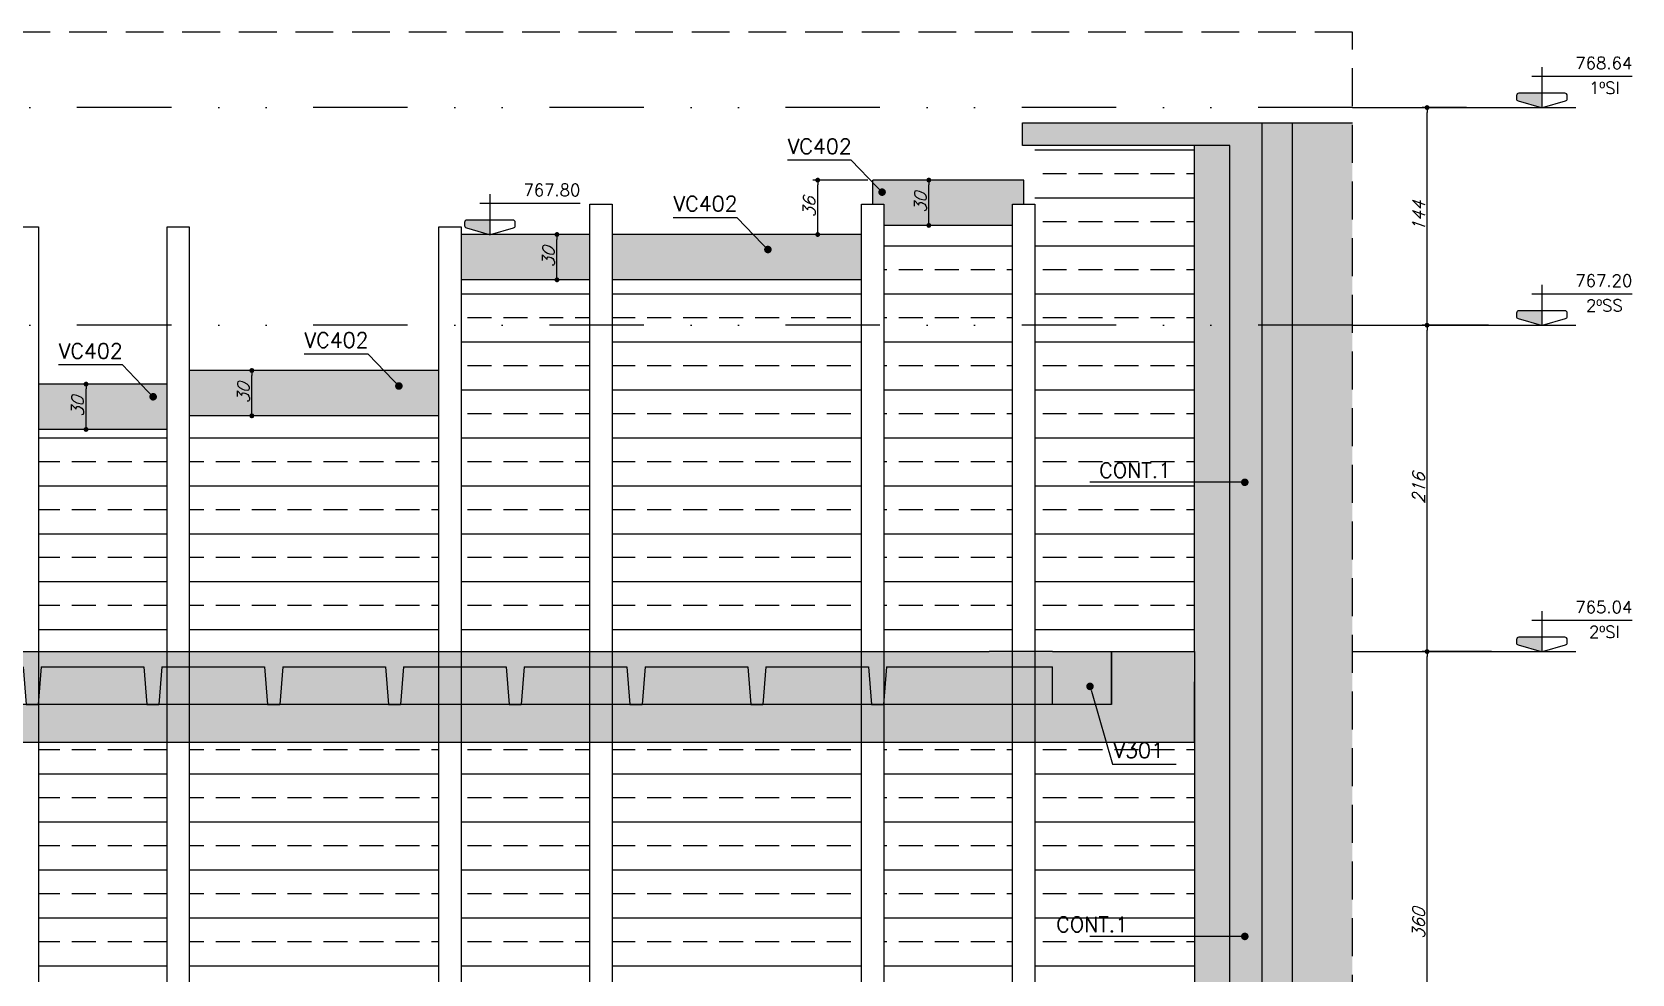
# Model space of a CAD drawing. Header units: millimetres. Extents: x 0 to 8720, y 0 to 4500.
# Drawn here: x 2014 to 3073, y 1106 to 1729 of the extents above; entities that cross this region are included whole.
import ezdxf
from ezdxf import colors
from ezdxf.entities.mleader import LeaderData, LeaderLine
from ezdxf.enums import TextEntityAlignment as Align
from ezdxf.math import Vec2, Vec3

# ---------------------------------------------------------------- set-up
doc = ezdxf.new("R2010")
doc.units = ezdxf.units.MM
doc.header["$LTSCALE"] = 50
doc.linetypes.add('DASHED', pattern=[0.75, 0.5, -0.25])
doc.linetypes.add('DIVIDE2', pattern=[0.625, 0.25, -0.125, 0, -0.125, 0, -0.125])
for name, color, linetype in [('F-AUX', 2, 'Continuous'), ('F-AUX-DET', 2, 'Continuous'), ('F-AUX-RED', 1, 'Continuous'), ('F-CORTE', 4, 'Continuous'), ('F-COTAS', 106, 'Continuous'), ('F-EIXOS-DET', 1, 'Continuous'), ('F-FUNDAÇÃO-VISTA', 253, 'Continuous'), ('F-NÍVEL-VISTA', 2, 'Continuous'), ('F-PERFIL VISTA', 252, 'Continuous'), ('F-SOLIDO-CORTE', 71, 'Continuous'), ('F-TEXTO', 6, 'Continuous'), ('F-TEXTO-YELLOW', 2, 'Continuous'), ('F-VISTA', 2, 'Continuous'), ('F-VISTA SÓLIDO', 254, 'Continuous'), ('F-VISTA SÓLIDO 1', 254, 'Continuous'), ('F-VISTA SÓLIDO 3', 252, 'Continuous')]:
    doc.layers.add(name, color=color, linetype=linetype)
doc.styles.add('CP-TEXT-INCL', font='simplex.shx', dxfattribs={"oblique": 20})
doc.styles.add('MCP', font='simplex.shx')
doc.styles.get("Standard").update_dxf_attribs({"font": 'txt.shx'})
doc.dimstyles.new('CP-COTAS-50', dxfattribs={"dimscale": 0.64, "dimtxt": 12.5, "dimasz": 5, "dimexe": 5, "dimexo": 5, "dimgap": 2.5, "dimtad": 1, "dimdec": 1, "dimdsep": 46, "dimtxsty": 'CP-TEXT-INCL', "dimblk1": 'DOT', "dimblk2": 'DOT', "dimsah": 1, "dimcen": 9, "dimclrd": 256, "dimclre": 256, "dimclrt": 256, "dimadec": 0, "dimazin": 0, "dimtfac": 1, "dimtdec": 1, "dimtmove": 2, "dimatfit": 3, "dimldrblk": 'DOT', "dimfxl": 5, "dimtolj": 1, "dimarcsym": 0})

# ---------------------------------------------------------------- blocks, each defined once
blk = doc.blocks.new('_DOT')
at = {"color": 0, "linetype": 'ByBlock'}
blk.add_line((-0.5, 0), (-1, 0), dxfattribs=at)
at = {"color": 0, "linetype": 'ByBlock', "const_width": 0.5}
blk.add_lwpolyline([(-0.25, 0, 1), (0.25, 0, 1)], format="xyb", close=True, dxfattribs=at)
blk = doc.blocks.new('Nível - Vista')
at = {"layer": 'F-NÍVEL-VISTA'}
blk.add_hatch(color=71, dxfattribs=at).paths.add_polyline_path([(0, 0.238), (-0.38, 0.238, 0.414214), (-0.42, 0.198), (-0.42, 0.148, 0.331206), (-0.391, 0.11), (-0.011, 0.002, 0.072993), (0, 0)])
at = {"layer": 'F-NÍVEL-VISTA', "color": 2}
for p, q in [((0, 0.67), (0, 0)), ((-0.168, 0.521), (1.493, 0.521))]:
    blk.add_line(p, q, dxfattribs=at)
blk.add_lwpolyline([(-0.011, 0.002, 0.146769), (0.011, 0.002), (0.391, 0.11, 0.331206), (0.42, 0.148), (0.42, 0.198, 0.414214), (0.38, 0.238), (-0.38, 0.238, 0.414214), (-0.42, 0.198), (-0.42, 0.148, 0.331206), (-0.391, 0.11), (-0.011, 0.002, 0.146769), (0.011, 0.002)], format="xyb", dxfattribs=at)
at = {"layer": 'F-TEXTO', "color": 3, "style": 'MCP'}
for tag, p in [('NÍVEL', (1.026, 0.636)), ('NÍVEL_DETALHE', (1.02, 0.186))]:
    blk.add_attdef(tag, text='', height=0.2, dxfattribs=at).set_placement(p, align=Align.CENTER)
blk = doc.blocks.new('*D18')
at = {"layer": 'F-COTAS', "lineweight": -2, "transparency": 16777216}
for p, q in [((2980.1, 1319), (2934.3, 1319)), ((2937.5, 962.2), (2937.5, 1315.8)), ((2961.4, 959), (2934.3, 959))]:
    blk.add_line(p, q, dxfattribs=at)
at = {"layer": 'F-COTAS', "lineweight": -2, "transparency": 16777216, "xscale": 3.2, "yscale": 3.2, "zscale": 3.2}
for p, rotation in [((2937.5, 1319), 90), ((2937.5, 959), 270)]:
    blk.add_blockref('_DOT', p, dxfattribs=dict(at, rotation=rotation))
at = {"layer": 'F-COTAS', "transparency": 16777216, "insert": (2931.9, 1139), "char_height": 8, "attachment_point": 5, "rotation": 90, "style": 'CP-TEXT-INCL'}
blk.add_mtext('\\A1;360', dxfattribs=at)
blk = doc.blocks.new('*D15')
at = {"layer": 'F-COTAS', "lineweight": -2, "transparency": 16777216}
for p, q in [((2978.1, 1535), (2934.3, 1535)), ((2937.5, 1322.2), (2937.5, 1531.8)), ((2980.1, 1319), (2934.3, 1319))]:
    blk.add_line(p, q, dxfattribs=at)
at = {"layer": 'F-COTAS', "lineweight": -2, "transparency": 16777216, "xscale": 3.2, "yscale": 3.2, "zscale": 3.2}
for p, rotation in [((2937.5, 1535), 90), ((2937.5, 1319), 270)]:
    blk.add_blockref('_DOT', p, dxfattribs=dict(at, rotation=rotation))
at = {"layer": 'F-COTAS', "transparency": 16777216, "insert": (2931.9, 1427), "char_height": 8, "attachment_point": 5, "rotation": 90, "style": 'CP-TEXT-INCL'}
blk.add_mtext('\\A1;216', dxfattribs=at)
blk = doc.blocks.new('*D16')
at = {"layer": 'F-COTAS', "lineweight": -2, "transparency": 16777216}
for p, q in [((2963.5, 1679), (2934.3, 1679)), ((2937.5, 1538.2), (2937.5, 1675.8)), ((2978.1, 1535), (2934.3, 1535))]:
    blk.add_line(p, q, dxfattribs=at)
at = {"layer": 'F-COTAS', "lineweight": -2, "transparency": 16777216, "xscale": 3.2, "yscale": 3.2, "zscale": 3.2}
for p, rotation in [((2937.5, 1679), 90), ((2937.5, 1535), 270)]:
    blk.add_blockref('_DOT', p, dxfattribs=dict(at, rotation=rotation))
at = {"layer": 'F-COTAS', "transparency": 16777216, "insert": (2931.9, 1607), "char_height": 8, "attachment_point": 5, "rotation": 90, "style": 'CP-TEXT-INCL'}
blk.add_mtext('\\A1;144', dxfattribs=at)
blk = doc.blocks.new('A$Cba39174f')
at = {"layer": 'F-CORTE'}
for points in [[(11039.1, -4045.2), (11119.1, -4045.2)], [(11039.1, -4055.2), (11041.1, -4080.2), (11049.1, -4080.2)], [(11051.1, -4055.2), (11049.1, -4080.2), (11049.1, -4080.2)], [(11051.1, -4055.2), (11119.1, -4055.2)]]:
    blk.add_lwpolyline(points, dxfattribs=at)
blk = doc.blocks.new('*D281')
at = {"layer": 'F-COTAS', "lineweight": -2, "transparency": 16777216}
for p, q in [((2049.1, 1496), (2046.1, 1496)), ((2049.3, 1469.2), (2049.3, 1492.8)), ((2049.1, 1466), (2046.1, 1466))]:
    blk.add_line(p, q, dxfattribs=at)
at = {"layer": 'F-COTAS', "lineweight": -2, "transparency": 16777216, "xscale": 3.2, "yscale": 3.2, "zscale": 3.2}
for p, rotation in [((2049.3, 1496), 90), ((2049.3, 1466), 270)]:
    blk.add_blockref('_DOT', p, dxfattribs=dict(at, rotation=rotation))
at = {"layer": 'F-COTAS', "transparency": 16777216, "insert": (2043.7, 1481), "char_height": 8, "attachment_point": 5, "rotation": 90, "style": 'CP-TEXT-INCL'}
blk.add_mtext('\\A1;30', dxfattribs=at)
blk = doc.blocks.new('*D282')
at = {"layer": 'F-COTAS', "lineweight": -2, "transparency": 16777216}
for p, q in [((2158.9, 1505), (2155.9, 1505)), ((2159.1, 1478.2), (2159.1, 1501.8)), ((2158.9, 1475), (2155.9, 1475))]:
    blk.add_line(p, q, dxfattribs=at)
at = {"layer": 'F-COTAS', "lineweight": -2, "transparency": 16777216, "xscale": 3.2, "yscale": 3.2, "zscale": 3.2}
for p, rotation in [((2159.1, 1505), 90), ((2159.1, 1475), 270)]:
    blk.add_blockref('_DOT', p, dxfattribs=dict(at, rotation=rotation))
at = {"layer": 'F-COTAS', "transparency": 16777216, "insert": (2153.5, 1490), "char_height": 8, "attachment_point": 5, "rotation": 90, "style": 'CP-TEXT-INCL'}
blk.add_mtext('\\A1;30', dxfattribs=at)
blk = doc.blocks.new('*D283')
at = {"layer": 'F-COTAS', "lineweight": -2, "transparency": 16777216}
for p, q in [((2361.1, 1595), (2358, 1595)), ((2361.2, 1568.2), (2361.2, 1591.8)), ((2361.1, 1565), (2358, 1565))]:
    blk.add_line(p, q, dxfattribs=at)
at = {"layer": 'F-COTAS', "lineweight": -2, "transparency": 16777216, "xscale": 3.2, "yscale": 3.2, "zscale": 3.2}
for p, rotation in [((2361.2, 1595), 90), ((2361.2, 1565), 270)]:
    blk.add_blockref('_DOT', p, dxfattribs=dict(at, rotation=rotation))
at = {"layer": 'F-COTAS', "transparency": 16777216, "insert": (2355.6, 1580), "char_height": 8, "attachment_point": 5, "rotation": 90, "style": 'CP-TEXT-INCL'}
blk.add_mtext('\\A1;30', dxfattribs=at)
blk = doc.blocks.new('*D284')
at = {"layer": 'F-COTAS', "lineweight": -2, "transparency": 16777216}
for p, q in [((2607.3, 1631), (2604.3, 1631)), ((2607.5, 1604.2), (2607.5, 1627.8)), ((2607.3, 1601), (2604.3, 1601))]:
    blk.add_line(p, q, dxfattribs=at)
at = {"layer": 'F-COTAS', "lineweight": -2, "transparency": 16777216, "xscale": 3.2, "yscale": 3.2, "zscale": 3.2}
for p, rotation in [((2607.5, 1631), 90), ((2607.5, 1601), 270)]:
    blk.add_blockref('_DOT', p, dxfattribs=dict(at, rotation=rotation))
at = {"layer": 'F-COTAS', "transparency": 16777216, "insert": (2601.9, 1616), "char_height": 8, "attachment_point": 5, "rotation": 90, "style": 'CP-TEXT-INCL'}
blk.add_mtext('\\A1;30', dxfattribs=at)
blk = doc.blocks.new('*D286')
at = {"layer": 'F-COTAS', "lineweight": -2, "transparency": 16777216}
for p, q in [((2567.2, 1631), (2530.7, 1631)), ((2533.9, 1598.2), (2533.9, 1627.8)), ((2533.7, 1595), (2530.7, 1595))]:
    blk.add_line(p, q, dxfattribs=at)
at = {"layer": 'F-COTAS', "lineweight": -2, "transparency": 16777216, "xscale": 3.2, "yscale": 3.2, "zscale": 3.2}
for p, rotation in [((2533.9, 1631), 90), ((2533.9, 1595), 270)]:
    blk.add_blockref('_DOT', p, dxfattribs=dict(at, rotation=rotation))
at = {"layer": 'F-COTAS', "transparency": 16777216, "insert": (2528.3, 1613), "char_height": 8, "attachment_point": 5, "rotation": 90, "style": 'CP-TEXT-INCL'}
blk.add_mtext('\\A1;36', dxfattribs=at)

msp = doc.modelspace()

# ---------------------------------------------------------------- hatches: boundary and pattern name
at = {"layer": 'F-AUX-DET'}
h = msp.add_hatch(dxfattribs=at)
h.set_pattern_fill('EARTH', color=252, scale=5, angle=45)
h.set_pattern_definition([(45, (517.26, 2440.59), (0, 44.90128), [31.75, -31.75]), (45, (508.84, 2449.01), (0, 44.90128), [31.75, -31.75]), (45, (500.422, 2457.43), (0, 44.90128), [31.75, -31.75]), (135, (500.422, 2463.042), (-44.90128, 0), [31.75, -31.75]), (135, (508.84, 2471.46), (-44.90128, 0), [31.75, -31.75]), (135, (517.26, 2479.88), (-44.90128, 0), [31.75, -31.75])])
h.paths.add_polyline_path([(365, 326.99), (425, 326.99), (425, 1344.99), (365, 1344.99)])
h.paths.add_polyline_path([(2848.05, 179.99), (2888.05, 179.99), (2888.05, 1668.99), (2848.05, 1668.99)])
at = {"layer": 'F-PERFIL VISTA', "ltscale": 2}
h = msp.add_hatch(dxfattribs=at)
h.set_pattern_fill('ANSI33', color=253, scale=5, angle=135, style=0)
h.paths.add_polyline_path([(2677.7, 1653.99), (2677.7, 1318.99), (2783.45, 1318.99), (2783.45, 1653.99)])
h = msp.add_hatch(dxfattribs=at)
h.set_pattern_fill('ANSI33', color=253, scale=5, angle=135, style=0)
h.paths.add_polyline_path([(2577.7, 1600.99), (2577.7, 1318.99), (2663, 1318.99), (2663, 1600.99)])
h = msp.add_hatch(dxfattribs=at)
h.set_pattern_fill('ANSI33', color=253, scale=5, angle=135, style=0)
h.paths.add_polyline_path([(2297.7, 1564.99), (2297.7, 1318.99), (2383, 1318.99), (2383, 1564.99)])
h = msp.add_hatch(dxfattribs=at)
h.set_pattern_fill('ANSI33', color=253, scale=5, angle=135, style=0)
h.paths.add_polyline_path([(2397.7, 1564.99), (2397.7, 1318.99), (2563, 1318.99), (2563, 1564.99)])
h = msp.add_hatch(dxfattribs=at)
h.set_pattern_fill('ANSI33', color=253, scale=5, angle=135, style=0)
h.paths.add_polyline_path([(2117.7, 1474.99), (2117.7, 1318.99), (2283, 1318.99), (2283, 1474.99)])
h = msp.add_hatch(dxfattribs=at)
h.set_pattern_fill('ANSI33', color=253, scale=5, angle=135, style=0)
h.paths.add_polyline_path([(2017.7, 1465.99), (2017.7, 1318.99), (2103, 1318.99), (2103, 1465.99)])
h = msp.add_hatch(dxfattribs=at)
h.set_pattern_fill('ANSI33', color=253, scale=5, angle=135, style=0)
h.set_pattern_definition([(180, (0, 2000), (-4e-15, -31.75), []), (180, (-15.875, 2015.875), (-4e-15, -31.75), [15.875, -7.9375])])
h.paths.add_polyline_path([(568, 600.99), (440, 600.99), (440, 346.99), (568, 346.99)])
h.paths.add_polyline_path([(703, 600.99), (582.7, 600.99), (582.7, 346.99), (703, 346.99)])
h.paths.add_polyline_path([(883, 600.99), (717.7, 600.99), (717.7, 346.99), (883, 346.99)])
h.paths.add_polyline_path([(983, 600.99), (897.7, 600.99), (897.7, 346.99), (983, 346.99)])
h.paths.add_polyline_path([(1163, 600.99), (997.7, 600.99), (997.7, 346.99), (1163, 346.99)])
h.paths.add_polyline_path([(1263, 600.99), (1177.7, 600.99), (1177.7, 346.99), (1263, 346.99)])
h.paths.add_polyline_path([(1443, 600.99), (1277.7, 600.99), (1277.7, 346.99), (1443, 346.99)])
h.paths.add_polyline_path([(1543, 600.99), (1457.7, 600.99), (1457.7, 346.99), (1543, 346.99)])
h.paths.add_polyline_path([(1723, 600.99), (1557.7, 600.99), (1557.7, 346.99), (1723, 346.99)])
h.paths.add_polyline_path([(1823, 600.99), (1737.7, 600.99), (1737.7, 346.99), (1823, 346.99)])
h.paths.add_polyline_path([(2003, 600.99), (1837.7, 600.99), (1837.7, 346.99), (2003, 346.99)])
h.paths.add_polyline_path([(2103, 600.99), (2017.7, 600.99), (2017.7, 346.99), (2103, 346.99)])
h.paths.add_polyline_path([(2283, 600.99), (2117.7, 600.99), (2117.7, 346.99), (2283, 346.99)])
h.paths.add_polyline_path([(2383, 600.99), (2297.7, 600.99), (2297.7, 346.99), (2383, 346.99)])
h.paths.add_polyline_path([(2563, 600.99), (2397.7, 600.99), (2397.7, 346.99), (2563, 346.99)])
h.paths.add_polyline_path([(2663, 600.99), (2577.7, 600.99), (2577.7, 346.99), (2663, 346.99)])
h.paths.add_polyline_path([(2783.49, 600.99), (2677.7, 600.99), (2677.7, 346.99), (2783.49, 346.99)])
h.paths.add_polyline_path([(2783.49, 906.99), (2677.7, 906.99), (2677.7, 652.99), (2783.49, 652.99)])
h.paths.add_polyline_path([(2783.49, 1258.99), (2677.7, 1258.99), (2677.7, 958.99), (2783.49, 958.99)])
h.paths.add_polyline_path([(2663, 1258.99), (2577.7, 1258.99), (2577.7, 958.99), (2663, 958.99)])
h.paths.add_polyline_path([(2663, 906.99), (2577.7, 906.99), (2577.7, 652.99), (2663, 652.99)])
h.paths.add_polyline_path([(2563, 906.99), (2397.7, 906.99), (2397.7, 652.99), (2563, 652.99)])
h.paths.add_polyline_path([(2563, 1258.99), (2397.7, 1258.99), (2397.7, 958.99), (2563, 958.99)])
h.paths.add_polyline_path([(2383, 1258.99), (2297.7, 1258.99), (2297.7, 958.99), (2383, 958.99)])
h.paths.add_polyline_path([(2283, 1258.99), (2117.7, 1258.99), (2117.7, 958.99), (2283, 958.99)])
h.paths.add_polyline_path([(2383, 906.99), (2297.7, 906.99), (2297.7, 652.99), (2383, 652.99)])
h.paths.add_polyline_path([(2283, 906.99), (2117.7, 906.99), (2117.7, 652.99), (2283, 652.99)])
h.paths.add_polyline_path([(2103, 906.99), (2017.7, 906.99), (2017.7, 652.99), (2103, 652.99)])
h.paths.add_polyline_path([(2003, 906.99), (1837.7, 906.99), (1837.7, 652.99), (2003, 652.99)])
h.paths.add_polyline_path([(2003, 1258.99), (1837.7, 1258.99), (1837.7, 958.99), (2003, 958.99)])
h.paths.add_polyline_path([(2103, 1258.99), (2017.7, 1258.99), (2017.7, 958.99), (2103, 958.99)])
h.paths.add_polyline_path([(1823, 906.99), (1737.7, 906.99), (1737.7, 652.99), (1823, 652.99)])
h.paths.add_polyline_path([(1823, 1258.99), (1774.5, 1258.99), (1754.5, 1258.99), (1737.7, 1258.99), (1737.7, 958.99), (1823, 958.99)])
h.paths.add_polyline_path([(1723, 1258.99), (1557.7, 1258.99), (1557.7, 958.99), (1723, 958.99)])
h.paths.add_polyline_path([(1723, 906.99), (1557.7, 906.99), (1557.7, 652.99), (1723, 652.99)])
h.paths.add_polyline_path([(1543, 906.99), (1457.7, 906.99), (1457.7, 652.99), (1543, 652.99)])
h.paths.add_polyline_path([(1443, 906.99), (1277.7, 906.99), (1277.7, 652.99), (1443, 652.99)])
h.paths.add_polyline_path([(1443, 1258.99), (1335.5, 1258.99), (1316.5, 1258.99), (1277.7, 1258.99), (1277.7, 958.99), (1443, 958.99)])
h.paths.add_polyline_path([(1543, 1258.99), (1457.7, 1258.99), (1457.7, 958.99), (1543, 958.99)])
h.paths.add_polyline_path([(1263, 1258.99), (1177.7, 1258.99), (1177.7, 958.99), (1263, 958.99)])
h.paths.add_polyline_path([(1263, 906.99), (1177.7, 906.99), (1177.7, 652.99), (1263, 652.99)])
h.paths.add_polyline_path([(1163, 906.99), (997.7, 906.99), (997.7, 652.99), (1163, 652.99)])
h.paths.add_polyline_path([(983, 906.99), (897.7, 906.99), (897.7, 652.99), (983, 652.99)])
h.paths.add_polyline_path([(983, 1258.99), (970, 1258.99), (951, 1258.99), (897.7, 1258.99), (897.7, 958.99), (983, 958.99)])
h.paths.add_polyline_path([(1163, 1258.99), (997.7, 1258.99), (997.7, 958.99), (1163, 958.99)])
h.paths.add_polyline_path([(883, 1258.99), (717.7, 1258.99), (717.7, 958.99), (883, 958.99)])
h.paths.add_polyline_path([(703, 1258.99), (671, 1258.99), (652, 1258.99), (582.7, 1258.99), (582.7, 958.99), (703, 958.99)])
h.paths.add_polyline_path([(568, 1258.99), (440, 1258.99), (440, 958.99), (568, 958.99)])
h.paths.add_polyline_path([(568, 906.99), (440, 906.99), (440, 652.99), (568, 652.99)])
h.paths.add_polyline_path([(703, 906.99), (582.7, 906.99), (582.7, 652.99), (703, 652.99)])
h.paths.add_polyline_path([(883, 906.99), (717.7, 906.99), (717.7, 652.99), (883, 652.99)])
at = {"layer": 'F-SOLIDO-CORTE'}
h = msp.add_hatch(color=256, dxfattribs=at)
h.dxf.hatch_style = 1
h.paths.add_polyline_path([(2806.87, 179.99), (2848.08, 179.99), (2848.08, 652.99), (2848.08, 703.12), (2848.08, 958.99), (2848.08, 1017.97), (2848.08, 1318.99), (2848.05, 1318.99), (2848.05, 1376.28), (2848.05, 1668.99), (2814.68, 1668.99), (2813.08, 1668.99), (2806.83, 1668.99), (2779.72, 1668.99), (2749.51, 1668.99), (2669.58, 1668.99), (2669.58, 1667.73), (2669.58, 1653.99), (2749.51, 1653.99), (2779.72, 1653.99), (2806.83, 1653.99), (2806.83, 1632.71), (2806.83, 1318.99), (2806.87, 1318.99), (2806.87, 1281.67), (2806.87, 958.99), (2806.87, 927.26), (2806.87, 652.99)])
h = msp.add_hatch(color=256, dxfattribs=at)
h.dxf.hatch_style = 1
h.paths.add_polyline_path([(1774.5, 1308.99), (1847.5, 1308.99), (1849.5, 1283.99), (1857.5, 1283.99), (1859.5, 1308.99), (1927.5, 1308.99), (1929.5, 1283.99), (1937.5, 1283.99), (1939.5, 1308.99), (2007.5, 1308.99), (2009.5, 1283.99), (2017.5, 1283.99), (2019.5, 1308.99), (2087.5, 1308.99), (2089.5, 1283.99), (2097.5, 1283.99), (2099.5, 1308.99), (2167.5, 1308.99), (2169.5, 1283.99), (2177.5, 1283.99), (2179.5, 1308.99), (2247.5, 1308.99), (2249.5, 1283.99), (2257.5, 1283.99), (2259.5, 1308.99), (2327.5, 1308.99), (2329.5, 1283.99), (2337.5, 1283.99), (2339.5, 1308.99), (2407.5, 1308.99), (2409.5, 1283.99), (2417.5, 1283.99), (2419.5, 1308.99), (2487.5, 1308.99), (2489.5, 1283.99), (2497.5, 1283.99), (2499.5, 1308.99), (2567.5, 1308.99), (2569.5, 1283.99), (2577.5, 1283.99), (2579.5, 1308.99), (2647.5, 1308.99), (2689.5, 1308.99), (2689.5, 1283.99), (2724.07, 1283.99), (2724.6, 1283.99), (2726.04, 1283.99), (2728.5, 1283.99), (2728.5, 1288.39), (2728.5, 1318.99), (2727.93, 1318.99), (2726.04, 1318.99), (2724.6, 1318.99), (2724.07, 1318.99), (2689.5, 1318.99), (2647.5, 1318.99), (2567.5, 1318.99), (2487.5, 1318.99), (2407.5, 1318.99), (2327.5, 1318.99), (2247.5, 1318.99), (2167.5, 1318.99), (2087.5, 1318.99), (2007.5, 1318.99), (1927.5, 1318.99), (1847.5, 1318.99), (1774.5, 1318.99), (1771.97, 1318.99), (1754.5, 1318.99), (1754.5, 1311.41), (1754.5, 1258.99), (1771.97, 1258.99), (1774.5, 1258.99), (1774.5, 1266.58)])
at = {"layer": 'F-VISTA SÓLIDO'}
h = msp.add_hatch(color=256, dxfattribs=at)
h.dxf.hatch_style = 1
h.paths.add_polyline_path([(2783.49, 326.99), (2806.87, 326.99), (2806.87, 652.99), (2806.87, 927.26), (2806.87, 958.99), (2806.87, 1281.67), (2806.87, 1318.99), (2806.83, 1318.99), (2806.83, 1632.71), (2806.83, 1653.99), (2783.45, 1653.99), (2783.45, 1555.92), (2783.45, 1534.99), (2783.45, 1352.73), (2783.45, 1318.99), (2783.49, 1014.91), (2783.49, 958.99), (2783.49, 700.52), (2783.49, 652.99)])
at = {"layer": 'F-VISTA SÓLIDO 1'}
h = msp.add_hatch(color=256, dxfattribs=at)
h.dxf.hatch_style = 1
h.paths.add_polyline_path([(2577.7, 1600.99), (2577.7, 1614.99), (2570.35, 1614.99), (2570.35, 1630.99), (2670.35, 1630.99), (2670.35, 1614.99), (2663, 1614.99), (2663, 1600.99)])
h = msp.add_hatch(color=256, dxfattribs=at)
h.dxf.hatch_style = 1
h.paths.add_polyline_path([(2297.7, 1564.99), (2297.7, 1594.99), (2383, 1594.99), (2383, 1564.99)])
h = msp.add_hatch(color=256, dxfattribs=at)
h.dxf.hatch_style = 1
h.paths.add_polyline_path([(2397.7, 1564.99), (2397.7, 1594.99), (2563, 1594.99), (2563, 1564.99)])
h = msp.add_hatch(color=256, dxfattribs=at)
h.dxf.hatch_style = 1
h.paths.add_polyline_path([(2117.7, 1474.99), (2117.7, 1504.99), (2283, 1504.99), (2283, 1474.99)])
h = msp.add_hatch(color=256, dxfattribs=at)
h.dxf.hatch_style = 1
h.paths.add_polyline_path([(2017.7, 1465.99), (2017.7, 1495.99), (2103, 1495.99), (2103, 1465.99)])
h = msp.add_hatch(color=256, dxfattribs=at)
h.dxf.hatch_style = 1
h.paths.add_polyline_path([(2783.45, 1318.99), (2728.5, 1318.99), (2728.5, 1283.99), (2783.45, 1283.99)])
h = msp.add_hatch(color=256, dxfattribs=at)
h.dxf.hatch_style = 1
h.paths.add_polyline_path([(2783.49, 1283.99), (1774.5, 1283.99), (1774.5, 1266.58), (1774.5, 1258.99), (2783.49, 1258.99)])
at = {"layer": 'F-VISTA SÓLIDO 3'}
h = msp.add_hatch(color=256, dxfattribs=at)
h.dxf.hatch_style = 1
h.paths.add_polyline_path([(2087.5, 1308.99), (2019.5, 1308.99), (2017.5, 1283.99), (2089.5, 1283.99)])
h = msp.add_hatch(color=256, dxfattribs=at)
h.dxf.hatch_style = 1
h.paths.add_polyline_path([(2167.5, 1308.99), (2099.5, 1308.99), (2097.5, 1283.99), (2169.5, 1283.99)])
h = msp.add_hatch(color=256, dxfattribs=at)
h.dxf.hatch_style = 1
h.paths.add_polyline_path([(2247.5, 1308.99), (2179.5, 1308.99), (2177.5, 1283.99), (2249.5, 1283.99)])
h = msp.add_hatch(color=256, dxfattribs=at)
h.dxf.hatch_style = 1
h.paths.add_polyline_path([(2327.5, 1308.99), (2259.5, 1308.99), (2257.5, 1283.99), (2329.5, 1283.99)])
h = msp.add_hatch(color=256, dxfattribs=at)
h.dxf.hatch_style = 1
h.paths.add_polyline_path([(2407.5, 1308.99), (2339.5, 1308.99), (2337.5, 1283.99), (2409.5, 1283.99)])
h = msp.add_hatch(color=256, dxfattribs=at)
h.dxf.hatch_style = 1
h.paths.add_polyline_path([(2487.5, 1308.99), (2419.5, 1308.99), (2417.5, 1283.99), (2489.5, 1283.99)])
h = msp.add_hatch(color=256, dxfattribs=at)
h.dxf.hatch_style = 1
h.paths.add_polyline_path([(2567.5, 1308.99), (2499.5, 1308.99), (2497.5, 1283.99), (2569.5, 1283.99)])
h = msp.add_hatch(color=256, dxfattribs=at)
h.dxf.hatch_style = 1
h.paths.add_polyline_path([(2689.5, 1308.99), (2647.5, 1308.99), (2579.5, 1308.99), (2577.5, 1283.99), (2689.5, 1283.99)])

# ---------------------------------------------------------------- linework, layer by layer
at = {"layer": 'F-AUX', "color": 1, "linetype": 'DASHED'}
msp.add_lwpolyline([(2888.05, 179.99), (2888.05, 1728.99), (365, 1728.99), (365, 179.99)], dxfattribs=at)
at = {"layer": 'F-AUX-DET', "color": 252}
msp.add_line((2828.05, 1668.99), (2828.05, 326.99), dxfattribs=at)
msp.add_lwpolyline([(2828.05, 1668.99), (2888.05, 1668.99)], dxfattribs=at)
at = {"layer": 'F-CORTE'}
for points in [[(2806.87, 958.99), (2806.87, 1281.67), (2806.87, 1318.99), (2806.83, 1318.99), (2806.83, 1632.71), (2806.83, 1653.99), (2779.72, 1653.99), (2749.51, 1653.99), (2669.58, 1653.99), (2669.58, 1667.73), (2669.58, 1668.99), (2749.51, 1668.99), (2779.72, 1668.99), (2806.83, 1668.99), (2812.44, 1668.99), (2813.08, 1668.99), (2814.68, 1668.99), (2848.05, 1668.99), (2848.05, 1376.28), (2848.05, 1318.99), (2848.08, 1318.99), (2848.08, 1017.97)], [(2689.5, 1318.99), (2647.5, 1318.99)], [(2689.5, 1318.99), (2724.07, 1318.99), (2724.6, 1318.99), (2726.04, 1318.99), (2727.93, 1318.99), (2728.5, 1318.99), (2728.5, 1288.39), (2728.5, 1283.99), (2727.93, 1283.99), (2726.04, 1283.99), (2724.6, 1283.99), (2724.07, 1283.99), (2689.5, 1283.99), (2689.5, 1308.99)], [(2647.5, 1308.99), (2689.5, 1308.99)]]:
    msp.add_lwpolyline(points, dxfattribs=at)
at = {"layer": 'F-EIXOS-DET', "color": 1, "linetype": 'DIVIDE2', "ltscale": 5}
for p, q in [((2888.05, 1678.99), (365, 1678.99)), ((2888.05, 1534.99), (365, 1534.99))]:
    msp.add_line(p, q, dxfattribs=at)
at = {"layer": 'F-EIXOS-DET', "color": 1, "ltscale": 5}
for points in [[(2888.05, 1678.99), (3036.02, 1678.99)], [(2888.05, 1534.99), (3036.02, 1534.99)], [(2888.05, 1318.99), (3036.02, 1318.99)]]:
    msp.add_lwpolyline(points, dxfattribs=at)
at = {"layer": 'F-FUNDAÇÃO-VISTA'}
for points in [[(2383, 179.99), (2383, 1614.99), (2397.7, 1614.99), (2397.7, 179.99)], [(2563, 179.99), (2563, 1614.99), (2577.7, 1614.99), (2577.7, 179.99)], [(2663, 179.99), (2663, 1614.99), (2677.7, 1614.99), (2677.7, 179.99)], [(2003, 179.99), (2003, 1599.99), (2017.7, 1599.99), (2017.7, 179.99)], [(2103, 179.99), (2103, 1599.99), (2117.7, 1599.99), (2117.7, 179.99)], [(2283, 179.99), (2283, 1599.99), (2297.7, 1599.99), (2297.7, 179.99)]]:
    msp.add_lwpolyline(points, dxfattribs=at)
at = {"layer": 'F-VISTA', "linetype": 'Continuous'}
for p, q in [((2783.45, 1555.92), (2783.45, 1653.99)), ((2783.45, 1534.99), (2783.45, 1555.92)), ((2783.45, 1352.73), (2783.45, 1534.99)), ((2783.45, 1318.99), (2783.45, 1352.73)), ((2783.49, 1318.99), (2783.49, 1014.91))]:
    msp.add_line(p, q, dxfattribs=at)
at = {"layer": 'F-VISTA'}
for p, q in [((2670.35, 1630.99), (2570.35, 1630.99)), ((2570.35, 1614.99), (2570.35, 1630.99)), ((2670.35, 1614.99), (2670.35, 1630.99)), ((2663, 1600.99), (2577.7, 1600.99)), ((2383, 1594.99), (2297.7, 1594.99)), ((2563, 1594.99), (2397.7, 1594.99)), ((2383, 1564.99), (2297.7, 1564.99)), ((2563, 1564.99), (2397.7, 1564.99)), ((2283, 1504.99), (2117.7, 1504.99)), ((2103, 1495.99), (2017.7, 1495.99)), ((2283, 1474.99), (2117.7, 1474.99)), ((2103, 1465.99), (2017.7, 1465.99))]:
    msp.add_line(p, q, dxfattribs=at)
for points in [[(2728.5, 1283.99), (2728.5, 1318.99), (2783.49, 1318.99), (2783.49, 1283.99)], [(1774.5, 1258.99), (2783.49, 1258.99), (2783.49, 1298.99)], [(2689.5, 1283.99), (1774.5, 1283.99)]]:
    msp.add_lwpolyline(points, dxfattribs=at)

# ---------------------------------------------------------------- block references
at = {"layer": 'F-CORTE'}
for p in [(-9031.55, 5364.2), (-8951.55, 5364.2), (-8871.55, 5364.2), (-8791.55, 5364.2), (-8711.55, 5364.2), (-8631.55, 5364.2), (-8551.55, 5364.2), (-8471.55, 5364.2)]:
    msp.add_blockref('A$Cba39174f', p, dxfattribs=at)
at = {"layer": 'F-NÍVEL-VISTA', "linetype": 'Continuous', "xscale": 40, "yscale": 40, "zscale": 40}
for p, values in [((3013.52, 1678.99), {'NÍVEL': '768.64'}), ((2316.82, 1594.99), {'NÍVEL': '767.80'}), ((3013.52, 1534.99), {'NÍVEL': '767.20'}), ((3013.52, 1318.99), {'NÍVEL': '765.04'})]:
    msp.add_blockref('Nível - Vista', p, dxfattribs=at).add_auto_attribs(values)

# ---------------------------------------------------------------- texts
at = {"layer": 'F-TEXTO', "color": 3, "style": 'MCP'}
for s, p in [('1ºSI', (3054.91, 1688)), ('2ºSS', (3054.91, 1544)), ('2ºSI', (3054.91, 1328))]:
    msp.add_text(s, height=8, dxfattribs=at).set_placement(p, align=Align.CENTER)
at = {"layer": 'F-TEXTO-YELLOW', "style": 'MCP'}
for s, p in [('VC402', (2514.04, 1648.38)), ('VC402', (2438.39, 1610.4)), ('VC402', (2193.98, 1520.09)), ('VC402', (2031.23, 1512.95)), ('CONT.1', (2720.37, 1433.94)), ('V301', (2729.76, 1248.75)), ('CONT.1', (2691.94, 1133.42))]:
    msp.add_text(s, height=10, dxfattribs=at).set_placement(p)

# ---------------------------------------------------------------- dimensions: what is measured, and where the dimension line sits
at = {"layer": 'F-COTAS'}
for base, p1, p2, picture, middle in [((2937.54, 1678.99), (2981.28, 1534.99), (2966.74, 1678.99), '*D16', (2931.94, 1606.99)), ((2533.88, 1630.99), (2536.9, 1594.99), (2570.35, 1630.99), '*D286', (2528.28, 1612.99)), ((2607.46, 1630.99), (2610.48, 1600.99), (2610.48, 1630.99), '*D284', (2601.86, 1615.99)), ((2361.24, 1594.99), (2364.26, 1564.99), (2364.26, 1594.99), '*D283', (2355.64, 1579.99)), ((2937.54, 1534.99), (2983.26, 1318.99), (2981.28, 1534.99), '*D15', (2931.94, 1426.99)), ((2159.11, 1504.99), (2162.13, 1474.99), (2162.13, 1504.99), '*D282', (2153.51, 1489.99)), ((2049.29, 1495.99), (2052.31, 1465.99), (2052.31, 1495.99), '*D281', (2043.69, 1480.99)), ((2937.54, 1318.99), (2964.56, 958.99), (2983.26, 1318.99), '*D18', (2931.94, 1138.99))]:
    dim = msp.add_linear_dim(base=base, p1=p1, p2=p2, angle=90, dimstyle='CP-COTAS-50', dxfattribs=at)
    dim.commit()
    dim.dimension.update_dxf_attribs({"geometry": picture, "text_midpoint": middle})

# ---------------------------------------------------------------- leaders
at = {"layer": 'F-AUX-RED'}
ml = msp.add_multileader_mtext('Standard', dxfattribs=at)
ml.set_content('', color=256)
ml.set_leader_properties()
ml.set_arrow_properties(name='DOT')
ml.build(insert=Vec2(0, 0))
ml.multileader.update_dxf_attribs({"text_right_attachment_type": 6, "text_top_attachment_type": 0, "text_bottom_attachment_type": 0, "dogleg_length": 0.36, "arrow_head_size": 5})
ctx = ml.context
ctx.base_point, ctx.char_height, ctx.arrow_head_size, ctx.landing_gap_size, ctx.plane_origin = Vec3(2513.71, 1644.21), 0.18, 5, 0.09, Vec3(2571, 1675.22)
ctx.right_attachment, ctx.text_align_type = 6, 2
notes = []
notes.append((ctx, [(0, (1, 1, 0), (2556.15, 1644.12), (-1, 0), 42.26, [(0, [(2576.55, 1623.04)], 256, [])])]))
ctx.mtext.insert, ctx.mtext.alignment, ctx.mtext.flow_direction = Vec3(2513.8, 1644.3), 3, 5
ml = msp.add_multileader_mtext('Standard', dxfattribs=at)
ml.set_content('', color=256)
ml.set_leader_properties()
ml.set_arrow_properties(name='DOT')
ml.build(insert=Vec2(0, 0))
ml.multileader.update_dxf_attribs({"text_right_attachment_type": 6, "text_top_attachment_type": 0, "text_bottom_attachment_type": 0, "dogleg_length": 0.36, "arrow_head_size": 5})
ctx = ml.context
ctx.base_point, ctx.char_height, ctx.arrow_head_size, ctx.landing_gap_size, ctx.plane_origin = Vec3(2438.06, 1606.23), 0.18, 5, 0.09, Vec3(2495.36, 1637.24)
ctx.right_attachment, ctx.text_align_type = 6, 2
notes.append((ctx, [(0, (1, 1, 0), (2480.51, 1606.14), (-1, 0), 42.26, [(0, [(2500.9, 1585.06)], 256, [])])]))
ctx.mtext.insert, ctx.mtext.alignment, ctx.mtext.flow_direction = Vec3(2438.15, 1606.32), 3, 5
ml = msp.add_multileader_mtext('Standard', dxfattribs=at)
ml.set_content('', color=256)
ml.set_leader_properties()
ml.set_arrow_properties(name='DOT')
ml.build(insert=Vec2(0, 0))
ml.multileader.update_dxf_attribs({"text_right_attachment_type": 6, "text_top_attachment_type": 0, "text_bottom_attachment_type": 0, "dogleg_length": 0.36, "arrow_head_size": 5})
ctx = ml.context
ctx.base_point, ctx.char_height, ctx.arrow_head_size, ctx.landing_gap_size, ctx.plane_origin = Vec3(2193.65, 1515.92), 0.18, 5, 0.09, Vec3(2250.94, 1546.93)
ctx.right_attachment, ctx.text_align_type = 6, 2
notes.append((ctx, [(0, (1, 1, 0), (2236.09, 1515.83), (-1, 0), 42.26, [(0, [(2256.49, 1494.75)], 256, [])])]))
ctx.mtext.insert, ctx.mtext.alignment, ctx.mtext.flow_direction = Vec3(2193.74, 1516.01), 3, 5
ml = msp.add_multileader_mtext('Standard', dxfattribs=at)
ml.set_content('', color=256)
ml.set_leader_properties()
ml.set_arrow_properties(name='DOT')
ml.build(insert=Vec2(0, 0))
ml.multileader.update_dxf_attribs({"text_right_attachment_type": 6, "text_top_attachment_type": 0, "text_bottom_attachment_type": 0, "dogleg_length": 0.36, "arrow_head_size": 5})
ctx = ml.context
ctx.base_point, ctx.char_height, ctx.arrow_head_size, ctx.landing_gap_size, ctx.plane_origin = Vec3(2030.9, 1508.78), 0.18, 5, 0.09, Vec3(2088.2, 1539.79)
ctx.right_attachment, ctx.text_align_type = 6, 2
notes.append((ctx, [(0, (1, 1, 0), (2073.35, 1508.69), (-1, 0), 42.26, [(0, [(2093.74, 1487.61)], 256, [])])]))
ctx.mtext.insert, ctx.mtext.alignment, ctx.mtext.flow_direction = Vec3(2030.99, 1508.87), 3, 5
ml = msp.add_multileader_mtext('Standard', dxfattribs=at)
ml.set_content('', color=256)
ml.set_leader_properties()
ml.set_arrow_properties(name='DOT')
ml.build(insert=Vec2(0, 0))
ml.multileader.update_dxf_attribs({"text_right_attachment_type": 6, "text_top_attachment_type": 0, "text_bottom_attachment_type": 0, "dogleg_length": 0.36, "arrow_head_size": 5})
ctx = ml.context
ctx.base_point, ctx.char_height, ctx.arrow_head_size, ctx.landing_gap_size, ctx.plane_origin = Vec3(2714.09, 1431.11), 0.18, 5, 0.09, Vec3(2816.78, 1431.02)
ctx.right_attachment, ctx.text_align_type = 6, 2
notes.append((ctx, [(0, (1, 1, 0), (2776.14, 1431.02), (-1, 0), 61.87, [(0, [(2816.78, 1431.02)], 256, [])])]))
ctx.mtext.insert, ctx.mtext.alignment, ctx.mtext.flow_direction = Vec3(2714.18, 1431.2), 3, 5
ml = msp.add_multileader_mtext('Standard', dxfattribs=at)
ml.set_content('', color=256)
ml.set_leader_properties()
ml.set_arrow_properties(name='DOT')
ml.build(insert=Vec2(0, 0))
ml.multileader.update_dxf_attribs({"text_right_attachment_type": 6, "text_top_attachment_type": 0, "text_bottom_attachment_type": 0, "dogleg_length": 0.36, "arrow_head_size": 5})
ctx = ml.context
ctx.base_point, ctx.char_height, ctx.arrow_head_size, ctx.landing_gap_size, ctx.plane_origin = Vec3(2771.36, 1244.49), 0.18, 5, 0.09, Vec3(2714.24, 1275.59)
ctx.right_attachment = 6
notes.append((ctx, [(0, (1, 1, 0), (2729.09, 1244.49), (1, 0), 42.26, [(0, [(2714.24, 1295.95)], 256, [])])]))
ctx.mtext.insert, ctx.mtext.flow_direction = Vec3(2771.45, 1244.58), 5
ml = msp.add_multileader_mtext('Standard', dxfattribs=at)
ml.set_content('', color=256)
ml.set_leader_properties()
ml.set_arrow_properties(name='DOT')
ml.build(insert=Vec2(0, 0))
ml.multileader.update_dxf_attribs({"text_right_attachment_type": 6, "text_top_attachment_type": 0, "text_bottom_attachment_type": 0, "dogleg_length": 0.36, "arrow_head_size": 5})
ctx = ml.context
ctx.base_point, ctx.char_height, ctx.arrow_head_size, ctx.landing_gap_size, ctx.plane_origin = Vec3(2714.09, 1130.59), 0.18, 5, 0.09, Vec3(2816.78, 1130.5)
ctx.right_attachment, ctx.text_align_type = 6, 2
notes.append((ctx, [(0, (1, 1, 0), (2776.14, 1130.5), (-1, 0), 61.87, [(0, [(2816.78, 1130.5)], 256, [])])]))
ctx.mtext.insert, ctx.mtext.alignment, ctx.mtext.flow_direction = Vec3(2714.18, 1130.68), 3, 5
for ctx, leaders in notes:
    for number, flags, end, landing, length, lines in leaders:
        leader = LeaderData()
        leader.index, (leader.has_last_leader_line, leader.has_dogleg_vector, leader.attachment_direction) = number, flags
        leader.last_leader_point, leader.dogleg_vector, leader.dogleg_length = Vec3(end), Vec3(landing), length
        for number, points, colour, breaks in lines:
            line = LeaderLine()
            line.index, line.vertices, line.color, line.breaks = number, Vec3.list(points), colors.encode_raw_color(colour), breaks
            leader.lines.append(line)
        ctx.leaders.append(leader)

doc.saveas('drawing.dxf')
